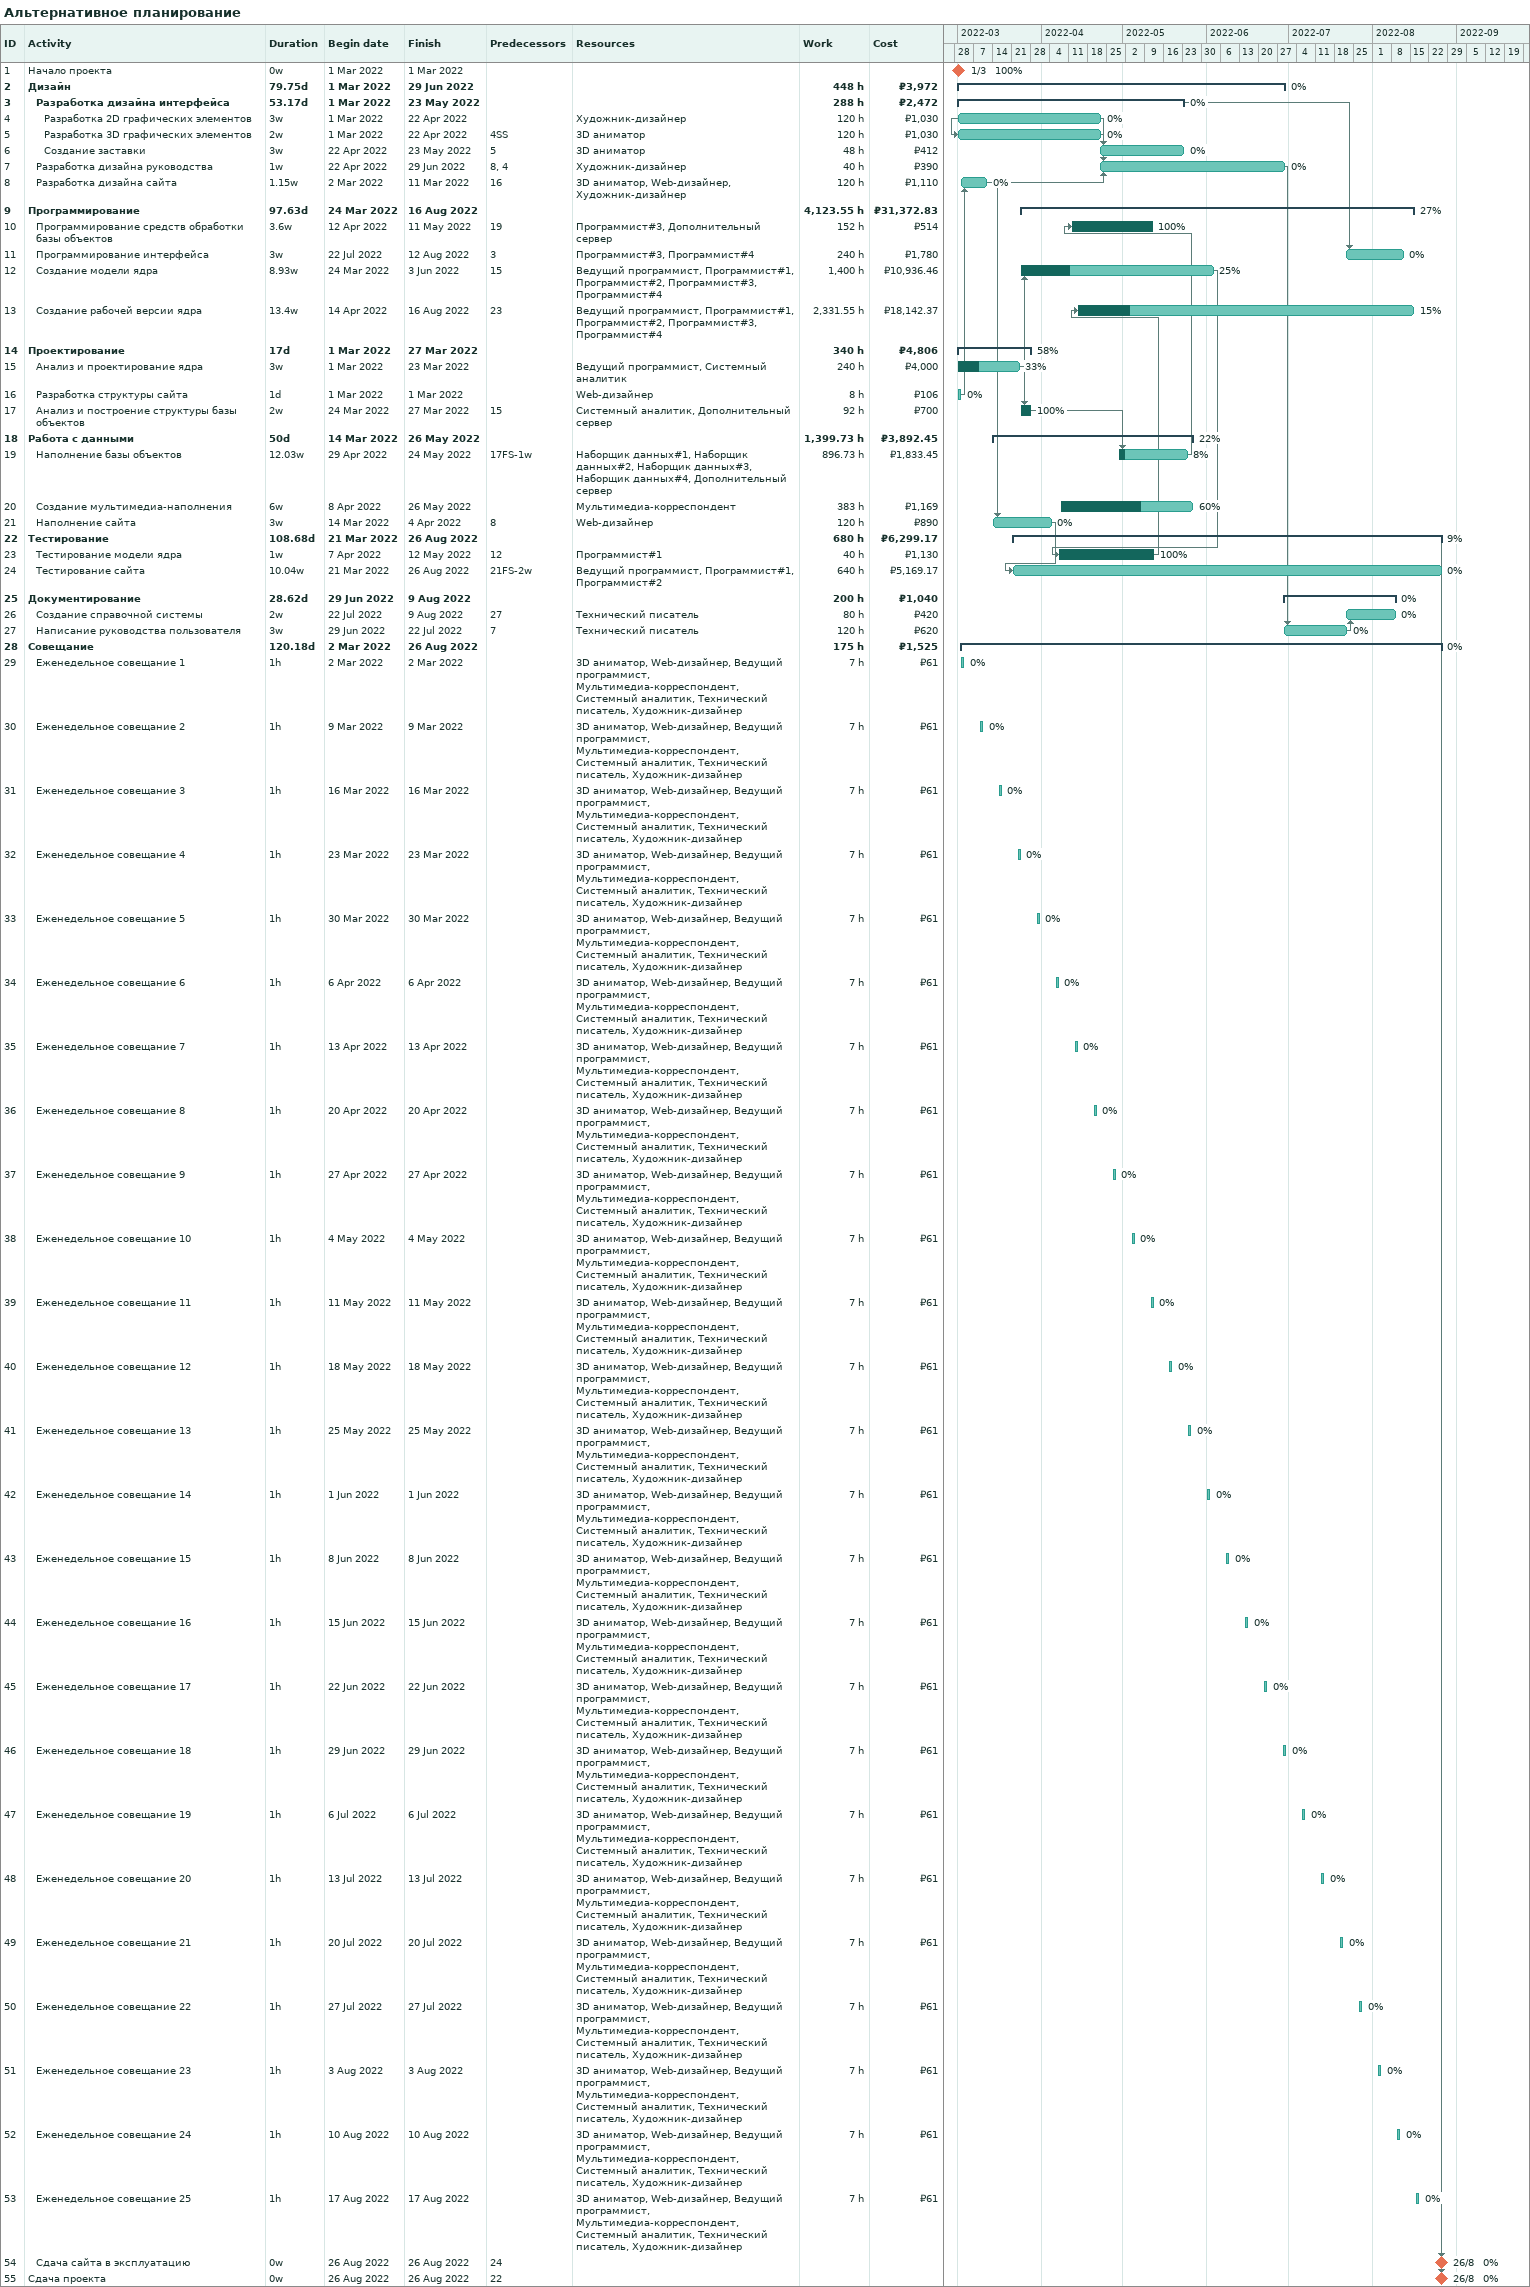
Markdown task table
Альтернативное планирование

| ID | Level | Task | Duration | Start | Finish | Predecessors | Resources | % complete | Work (h) | Cost (₽) |
|---|---|---|---|---|---|---|---|---|---|---|
| 1 | 1 | Начало проекта | 0w | 2022-03-01 | 2022-03-01 |  |  | 100 |  |  |
| 2 | 1 | **Дизайн** | 79.75d | 2022-03-01 | 2022-06-29 |  |  | 0 | 448 | 3972 |
| 3 | 2 | **Разработка дизайна интерфейса** | 53.17d | 2022-03-01 | 2022-05-23 |  |  | 0 | 288 | 2472 |
| 4 | 3 | Разработка 2D графических элементов | 3w | 2022-03-01 | 2022-04-22 |  | Художник-дизайнер | 0 | 120 | 1030 |
| 5 | 3 | Разработка 3D графических элементов | 2w | 2022-03-01 | 2022-04-22 | 4SS | 3D аниматор | 0 | 120 | 1030 |
| 6 | 3 | Создание заставки | 3w | 2022-04-22 | 2022-05-23 | 5 | 3D аниматор | 0 | 48 | 412 |
| 7 | 2 | Разработка дизайна руководства | 1w | 2022-04-22 | 2022-06-29 | 8, 4 | Художник-дизайнер | 0 | 40 | 390 |
| 8 | 2 | Разработка дизайна сайта | 1.15w | 2022-03-02 | 2022-03-11 | 16 | 3D аниматор, Web-дизайнер, Художник-дизайнер | 0 | 120 | 1110 |
| 9 | 1 | **Программирование** | 97.63d | 2022-03-24 | 2022-08-16 |  |  | 27 | 4123.55 | 31372.83 |
| 10 | 2 | Программирование средств обработки базы объектов | 3.6w | 2022-04-12 | 2022-05-11 | 19 | Программист#3, Дополнительный сервер | 100 | 152 | 514 |
| 11 | 2 | Программирование интерфейса | 3w | 2022-07-22 | 2022-08-12 | 3 | Программист#3, Программист#4 | 0 | 240 | 1780 |
| 12 | 2 | Создание модели ядра | 8.93w | 2022-03-24 | 2022-06-03 | 15 | Ведущий программист, Программист#1, Программист#2, Программист#3, Программист#4 | 25 | 1400 | 10936.46 |
| 13 | 2 | Создание рабочей версии ядра | 13.4w | 2022-04-14 | 2022-08-16 | 23 | Ведущий программист, Программист#1, Программист#2, Программист#3, Программист#4 | 15 | 2331.55 | 18142.37 |
| 14 | 1 | **Проектирование** | 17d | 2022-03-01 | 2022-03-27 |  |  | 58 | 340 | 4806 |
| 15 | 2 | Анализ и проектирование ядра | 3w | 2022-03-01 | 2022-03-23 |  | Ведущий программист, Системный аналитик | 33 | 240 | 4000 |
| 16 | 2 | Разработка структуры сайта | 1d | 2022-03-01 | 2022-03-01 |  | Web-дизайнер | 0 | 8 | 106 |
| 17 | 2 | Анализ и построение структуры базы объектов | 2w | 2022-03-24 | 2022-03-27 | 15 | Системный аналитик, Дополнительный сервер | 100 | 92 | 700 |
| 18 | 1 | **Работа с данными** | 50d | 2022-03-14 | 2022-05-26 |  |  | 22 | 1399.73 | 3892.45 |
| 19 | 2 | Наполнение базы объектов | 12.03w | 2022-04-29 | 2022-05-24 | 17FS-1w | Наборщик данных#1, Наборщик данных#2, Наборщик данных#3, Наборщик данных#4, Дополнительный сервер | 8 | 896.73 | 1833.45 |
| 20 | 2 | Создание мультимедиа-наполнения | 6w | 2022-04-08 | 2022-05-26 |  | Мультимедиа-корреспондент | 60 | 383 | 1169 |
| 21 | 2 | Наполнение сайта | 3w | 2022-03-14 | 2022-04-04 | 8 | Web-дизайнер | 0 | 120 | 890 |
| 22 | 1 | **Тестирование** | 108.68d | 2022-03-21 | 2022-08-26 |  |  | 9 | 680 | 6299.17 |
| 23 | 2 | Тестирование модели ядра | 1w | 2022-04-07 | 2022-05-12 | 12 | Программист#1 | 100 | 40 | 1130 |
| 24 | 2 | Тестирование сайта | 10.04w | 2022-03-21 | 2022-08-26 | 21FS-2w | Ведущий программист, Программист#1, Программист#2 | 0 | 640 | 5169.17 |
| 25 | 1 | **Документирование** | 28.62d | 2022-06-29 | 2022-08-09 |  |  | 0 | 200 | 1040 |
| 26 | 2 | Создание справочной системы | 2w | 2022-07-22 | 2022-08-09 | 27 | Технический писатель | 0 | 80 | 420 |
| 27 | 2 | Написание руководства пользователя | 3w | 2022-06-29 | 2022-07-22 | 7 | Технический писатель | 0 | 120 | 620 |
| 28 | 1 | **Совещание** | 120.18d | 2022-03-02 | 2022-08-26 |  |  | 0 | 175 | 1525 |
| 29 | 2 | Еженедельное совещание 1 | 1h | 2022-03-02 | 2022-03-02 |  | 3D аниматор, Web-дизайнер, Ведущий программист, Мультимедиа-корреспондент, Системный аналитик, Технический писатель, Художник-дизайнер | 0 | 7 | 61 |
| 30 | 2 | Еженедельное совещание 2 | 1h | 2022-03-09 | 2022-03-09 |  | 3D аниматор, Web-дизайнер, Ведущий программист, Мультимедиа-корреспондент, Системный аналитик, Технический писатель, Художник-дизайнер | 0 | 7 | 61 |
| 31 | 2 | Еженедельное совещание 3 | 1h | 2022-03-16 | 2022-03-16 |  | 3D аниматор, Web-дизайнер, Ведущий программист, Мультимедиа-корреспондент, Системный аналитик, Технический писатель, Художник-дизайнер | 0 | 7 | 61 |
| 32 | 2 | Еженедельное совещание 4 | 1h | 2022-03-23 | 2022-03-23 |  | 3D аниматор, Web-дизайнер, Ведущий программист, Мультимедиа-корреспондент, Системный аналитик, Технический писатель, Художник-дизайнер | 0 | 7 | 61 |
| 33 | 2 | Еженедельное совещание 5 | 1h | 2022-03-30 | 2022-03-30 |  | 3D аниматор, Web-дизайнер, Ведущий программист, Мультимедиа-корреспондент, Системный аналитик, Технический писатель, Художник-дизайнер | 0 | 7 | 61 |
| 34 | 2 | Еженедельное совещание 6 | 1h | 2022-04-06 | 2022-04-06 |  | 3D аниматор, Web-дизайнер, Ведущий программист, Мультимедиа-корреспондент, Системный аналитик, Технический писатель, Художник-дизайнер | 0 | 7 | 61 |
| 35 | 2 | Еженедельное совещание 7 | 1h | 2022-04-13 | 2022-04-13 |  | 3D аниматор, Web-дизайнер, Ведущий программист, Мультимедиа-корреспондент, Системный аналитик, Технический писатель, Художник-дизайнер | 0 | 7 | 61 |
| 36 | 2 | Еженедельное совещание 8 | 1h | 2022-04-20 | 2022-04-20 |  | 3D аниматор, Web-дизайнер, Ведущий программист, Мультимедиа-корреспондент, Системный аналитик, Технический писатель, Художник-дизайнер | 0 | 7 | 61 |
| 37 | 2 | Еженедельное совещание 9 | 1h | 2022-04-27 | 2022-04-27 |  | 3D аниматор, Web-дизайнер, Ведущий программист, Мультимедиа-корреспондент, Системный аналитик, Технический писатель, Художник-дизайнер | 0 | 7 | 61 |
| 38 | 2 | Еженедельное совещание 10 | 1h | 2022-05-04 | 2022-05-04 |  | 3D аниматор, Web-дизайнер, Ведущий программист, Мультимедиа-корреспондент, Системный аналитик, Технический писатель, Художник-дизайнер | 0 | 7 | 61 |
| 39 | 2 | Еженедельное совещание 11 | 1h | 2022-05-11 | 2022-05-11 |  | 3D аниматор, Web-дизайнер, Ведущий программист, Мультимедиа-корреспондент, Системный аналитик, Технический писатель, Художник-дизайнер | 0 | 7 | 61 |
| 40 | 2 | Еженедельное совещание 12 | 1h | 2022-05-18 | 2022-05-18 |  | 3D аниматор, Web-дизайнер, Ведущий программист, Мультимедиа-корреспондент, Системный аналитик, Технический писатель, Художник-дизайнер | 0 | 7 | 61 |
| 41 | 2 | Еженедельное совещание 13 | 1h | 2022-05-25 | 2022-05-25 |  | 3D аниматор, Web-дизайнер, Ведущий программист, Мультимедиа-корреспондент, Системный аналитик, Технический писатель, Художник-дизайнер | 0 | 7 | 61 |
| 42 | 2 | Еженедельное совещание 14 | 1h | 2022-06-01 | 2022-06-01 |  | 3D аниматор, Web-дизайнер, Ведущий программист, Мультимедиа-корреспондент, Системный аналитик, Технический писатель, Художник-дизайнер | 0 | 7 | 61 |
| 43 | 2 | Еженедельное совещание 15 | 1h | 2022-06-08 | 2022-06-08 |  | 3D аниматор, Web-дизайнер, Ведущий программист, Мультимедиа-корреспондент, Системный аналитик, Технический писатель, Художник-дизайнер | 0 | 7 | 61 |
| 44 | 2 | Еженедельное совещание 16 | 1h | 2022-06-15 | 2022-06-15 |  | 3D аниматор, Web-дизайнер, Ведущий программист, Мультимедиа-корреспондент, Системный аналитик, Технический писатель, Художник-дизайнер | 0 | 7 | 61 |
| 45 | 2 | Еженедельное совещание 17 | 1h | 2022-06-22 | 2022-06-22 |  | 3D аниматор, Web-дизайнер, Ведущий программист, Мультимедиа-корреспондент, Системный аналитик, Технический писатель, Художник-дизайнер | 0 | 7 | 61 |
| 46 | 2 | Еженедельное совещание 18 | 1h | 2022-06-29 | 2022-06-29 |  | 3D аниматор, Web-дизайнер, Ведущий программист, Мультимедиа-корреспондент, Системный аналитик, Технический писатель, Художник-дизайнер | 0 | 7 | 61 |
| 47 | 2 | Еженедельное совещание 19 | 1h | 2022-07-06 | 2022-07-06 |  | 3D аниматор, Web-дизайнер, Ведущий программист, Мультимедиа-корреспондент, Системный аналитик, Технический писатель, Художник-дизайнер | 0 | 7 | 61 |
| 48 | 2 | Еженедельное совещание 20 | 1h | 2022-07-13 | 2022-07-13 |  | 3D аниматор, Web-дизайнер, Ведущий программист, Мультимедиа-корреспондент, Системный аналитик, Технический писатель, Художник-дизайнер | 0 | 7 | 61 |
| 49 | 2 | Еженедельное совещание 21 | 1h | 2022-07-20 | 2022-07-20 |  | 3D аниматор, Web-дизайнер, Ведущий программист, Мультимедиа-корреспондент, Системный аналитик, Технический писатель, Художник-дизайнер | 0 | 7 | 61 |
| 50 | 2 | Еженедельное совещание 22 | 1h | 2022-07-27 | 2022-07-27 |  | 3D аниматор, Web-дизайнер, Ведущий программист, Мультимедиа-корреспондент, Системный аналитик, Технический писатель, Художник-дизайнер | 0 | 7 | 61 |
| 51 | 2 | Еженедельное совещание 23 | 1h | 2022-08-03 | 2022-08-03 |  | 3D аниматор, Web-дизайнер, Ведущий программист, Мультимедиа-корреспондент, Системный аналитик, Технический писатель, Художник-дизайнер | 0 | 7 | 61 |
| 52 | 2 | Еженедельное совещание 24 | 1h | 2022-08-10 | 2022-08-10 |  | 3D аниматор, Web-дизайнер, Ведущий программист, Мультимедиа-корреспондент, Системный аналитик, Технический писатель, Художник-дизайнер | 0 | 7 | 61 |
| 53 | 2 | Еженедельное совещание 25 | 1h | 2022-08-17 | 2022-08-17 |  | 3D аниматор, Web-дизайнер, Ведущий программист, Мультимедиа-корреспондент, Системный аналитик, Технический писатель, Художник-дизайнер | 0 | 7 | 61 |
| 54 | 2 | Сдача сайта в эксплуатацию | 0w | 2022-08-26 | 2022-08-26 | 24 |  | 0 |  |  |
| 55 | 1 | Сдача проекта | 0w | 2022-08-26 | 2022-08-26 | 22 |  | 0 |  |  |
